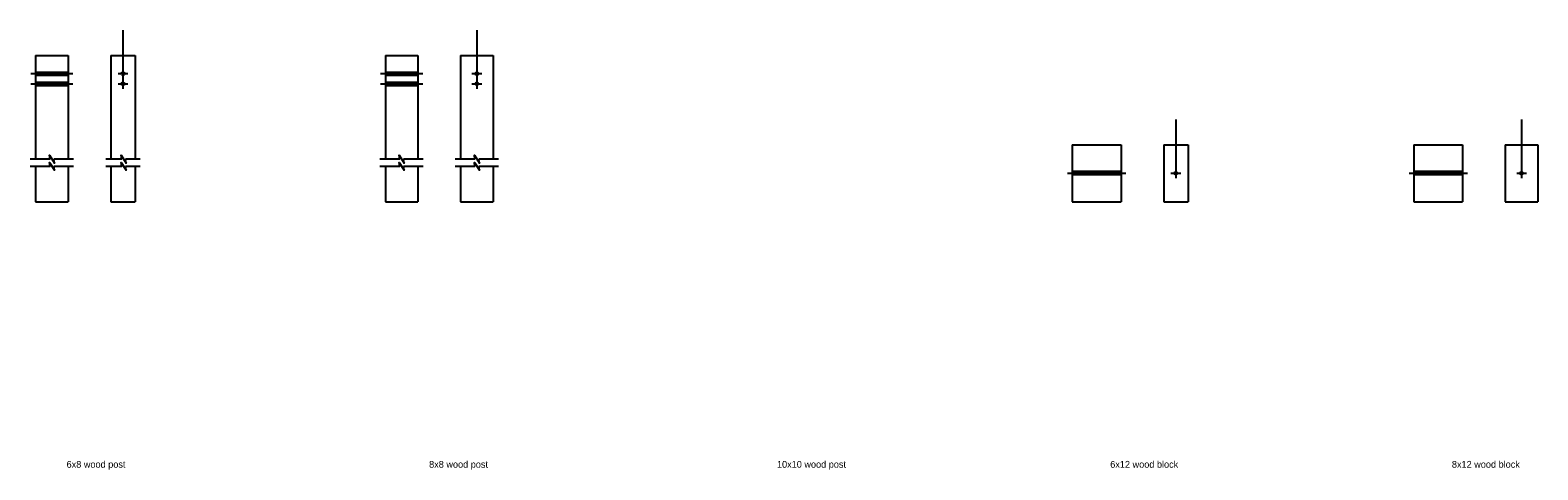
# Model space of a CAD drawing. Extents: x -797.4 to -733.9, y 489.3 to 498.4.
# Drawn here: x -797.43 to -766.52, y 489.34 to 498.35 of the extents above; entities that cross this region are included whole.
import ezdxf

# ---------------------------------------------------------------- set-up
doc = ezdxf.new("R2010")
doc.units = 0
doc.layers.add('pp_NO-PLOT', color=7, linetype='Continuous')
doc.layers.add('tcd_RAILING-MGS', color=7, linetype='Continuous')

msp = doc.modelspace()

# ---------------------------------------------------------------- linework, layer by layer
at = {"layer": 'tcd_RAILING-MGS'}
for p, q in [((-795.525, 498.351), (-795.525, 498.108)), ((-788.27, 498.351), (-788.27, 498.108)), ((-795.525, 498.108), (-795.525, 497.151)), ((-788.27, 498.108), (-788.27, 497.151)), ((-797.316, 497.834), (-796.65, 497.834)), ((-797.316, 497.834), (-797.316, 495.705)), ((-796.65, 497.834), (-796.65, 495.705)), ((-795.775, 497.834), (-795.275, 497.834)), ((-795.775, 497.834), (-795.775, 495.705)), ((-795.275, 497.834), (-795.275, 495.705)), ((-790.145, 497.834), (-789.478, 497.834)), ((-790.145, 497.834), (-790.145, 495.705)), ((-789.478, 497.834), (-789.478, 495.705)), ((-788.603, 497.834), (-787.937, 497.834)), ((-788.603, 497.834), (-788.603, 495.705)), ((-787.937, 497.834), (-787.937, 495.705)), ((-797.416, 497.459), (-796.55, 497.459)), ((-797.316, 497.49), (-796.65, 497.49)), ((-797.316, 497.428), (-796.65, 497.428)), ((-795.625, 497.459), (-795.425, 497.459)), ((-790.245, 497.459), (-789.378, 497.459)), ((-790.145, 497.49), (-789.478, 497.49)), ((-790.145, 497.428), (-789.478, 497.428)), ((-788.37, 497.459), (-788.17, 497.459)), ((-797.416, 497.251), (-796.55, 497.251)), ((-797.316, 497.282), (-796.65, 497.282)), ((-797.316, 497.219), (-796.65, 497.219)), ((-795.625, 497.251), (-795.425, 497.251)), ((-790.245, 497.251), (-789.378, 497.251)), ((-790.145, 497.282), (-789.478, 497.282)), ((-790.145, 497.219), (-789.478, 497.219)), ((-788.37, 497.251), (-788.17, 497.251)), ((-773.937, 496.517), (-773.937, 496.275)), ((-766.849, 496.517), (-766.849, 496.275)), ((-773.937, 496.275), (-773.937, 495.317)), ((-766.849, 496.275), (-766.849, 495.317)), ((-776.062, 496.001), (-776.062, 494.834)), ((-776.062, 496.001), (-775.062, 496.001)), ((-775.062, 496.001), (-775.062, 494.834)), ((-774.187, 496.001), (-774.187, 494.834)), ((-774.187, 496.001), (-773.687, 496.001)), ((-773.687, 496.001), (-773.687, 494.834)), ((-769.057, 496.001), (-769.057, 494.834)), ((-769.057, 496.001), (-768.057, 496.001)), ((-768.057, 496.001), (-768.057, 494.834)), ((-767.182, 496.001), (-767.182, 494.834)), ((-767.182, 496.001), (-766.515, 496.001)), ((-766.515, 496.001), (-766.515, 494.834)), ((-797.021, 495.705), (-797.428, 495.705)), ((-797.021, 495.557), (-797.428, 495.557)), ((-797.316, 495.557), (-797.316, 494.834)), ((-796.541, 495.705), (-796.941, 495.705)), ((-796.541, 495.557), (-796.941, 495.557)), ((-796.65, 495.557), (-796.65, 494.834)), ((-795.551, 495.705), (-795.875, 495.705)), ((-795.551, 495.557), (-795.875, 495.557)), ((-795.775, 495.557), (-795.775, 494.834)), ((-795.173, 495.705), (-795.471, 495.705)), ((-795.173, 495.557), (-795.471, 495.557)), ((-795.275, 495.557), (-795.275, 494.834)), ((-789.85, 495.705), (-790.257, 495.705)), ((-789.85, 495.557), (-790.257, 495.557)), ((-790.145, 495.557), (-790.145, 494.834)), ((-789.37, 495.705), (-789.77, 495.705)), ((-789.37, 495.557), (-789.77, 495.557)), ((-789.478, 495.557), (-789.478, 494.834)), ((-788.308, 495.705), (-788.715, 495.705)), ((-788.308, 495.557), (-788.715, 495.557)), ((-788.603, 495.557), (-788.603, 494.834)), ((-787.828, 495.705), (-788.228, 495.705)), ((-787.828, 495.557), (-788.228, 495.557)), ((-787.937, 495.557), (-787.937, 494.834)), ((-776.162, 495.417), (-774.962, 495.417)), ((-775.062, 495.451), (-776.062, 495.451)), ((-775.062, 495.386), (-776.062, 495.386)), ((-774.037, 495.417), (-773.837, 495.417)), ((-769.157, 495.417), (-767.957, 495.417)), ((-768.057, 495.451), (-769.057, 495.451)), ((-768.057, 495.386), (-769.057, 495.386)), ((-766.949, 495.417), (-766.749, 495.417)), ((-797.316, 494.834), (-796.65, 494.834)), ((-795.775, 494.834), (-795.275, 494.834)), ((-790.145, 494.834), (-789.478, 494.834)), ((-788.603, 494.834), (-787.937, 494.834)), ((-776.062, 494.834), (-775.062, 494.834)), ((-774.187, 494.834), (-773.687, 494.834)), ((-769.057, 494.834), (-768.057, 494.834)), ((-767.182, 494.834), (-766.515, 494.834))]:
    msp.add_line(p, q, dxfattribs=at)
for points in [[(-797.021, 495.705), (-797.031, 495.785), (-796.931, 495.625), (-796.941, 495.705)], [(-797.021, 495.557), (-797.031, 495.637), (-796.931, 495.477), (-796.941, 495.557)], [(-795.551, 495.705), (-795.561, 495.785), (-795.461, 495.625), (-795.471, 495.705)], [(-795.551, 495.557), (-795.561, 495.637), (-795.461, 495.477), (-795.471, 495.557)], [(-789.85, 495.705), (-789.86, 495.785), (-789.76, 495.625), (-789.77, 495.705)], [(-789.85, 495.557), (-789.86, 495.637), (-789.76, 495.477), (-789.77, 495.557)], [(-788.308, 495.705), (-788.318, 495.785), (-788.218, 495.625), (-788.228, 495.705)], [(-788.308, 495.557), (-788.318, 495.637), (-788.218, 495.477), (-788.228, 495.557)]]:
    msp.add_lwpolyline(points, dxfattribs=at)
for centre in [(-795.525, 497.459), (-788.27, 497.459), (-795.525, 497.251), (-788.27, 497.251), (-773.937, 495.417), (-766.849, 495.417)]:
    msp.add_circle(centre, 0.0312, dxfattribs=at)

# ---------------------------------------------------------------- texts
at = {"layer": 'pp_NO-PLOT'}
for s, p in [('6x8 wood post', (-796.681, 489.379)), ('8x8 wood post', (-789.248, 489.379)), ('10x10 wood post', (-782.116, 489.379)), ('6x12 wood block', (-775.283, 489.379)), ('8x12 wood block', (-768.278, 489.379))]:
    msp.add_text(s, height=0.14, dxfattribs=at).set_placement(p)

doc.saveas('drawing.dxf')
